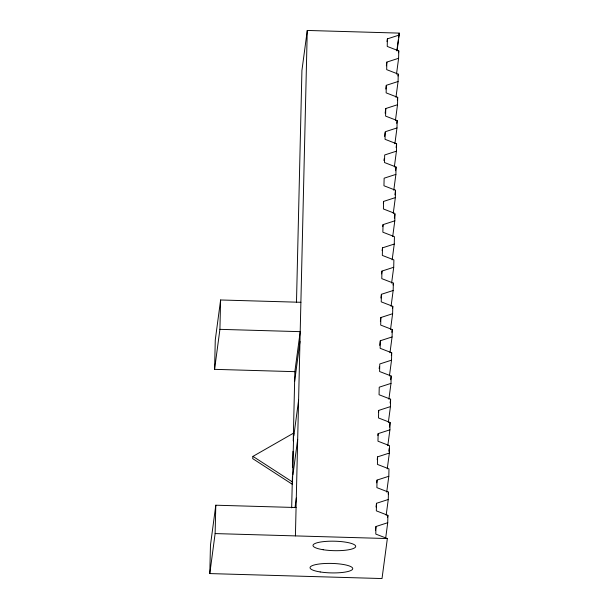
<?xml version="1.0" encoding="UTF-8"?>
<svg xmlns="http://www.w3.org/2000/svg" width="609" height="609" viewBox="0 0 609 609"><rect width="100%" height="100%" fill="white"/><g stroke="black" fill="none" stroke-linecap="round" stroke-linejoin="round"><path stroke-width="0.91" d="M296.484 302.376L301.927 70.446L307.263 30.45L399.207 33.107L399.161 35.063L387.4 38.869L387.225 46.421L398.788 50.897L398.613 58.281L386.852 62.088L386.677 69.639L398.24 74.123L398.073 81.507L386.312 85.313L386.136 92.865L397.7 97.341L397.525 104.725L385.763 108.531L385.588 116.091L397.152 120.559L396.984 127.943L385.223 131.75L385.048 139.309L396.611 143.785L396.436 151.169L384.675 154.975L384.5 162.534L396.063 167.003L395.896 174.387L384.134 178.193L383.952 185.753L395.523 190.229L395.348 197.613L383.586 201.419L383.411 208.971L394.975 213.447L394.807 220.831L383.046 224.637L382.863 232.196L394.434 236.665L394.259 244.049L382.498 247.855L382.323 255.415L393.886 259.891L393.719 267.275L381.957 271.081L381.774 278.64L393.345 283.109L393.17 290.493L381.409 294.299L381.234 301.858L392.797 306.335L392.622 313.719L380.869 317.525L380.686 325.077L392.257 329.553L392.082 336.944L380.32 340.743L380.145 348.302L391.709 352.778L391.534 360.163L379.78 363.969L379.597 371.52L391.168 376.004L390.993 383.388L379.232 387.187L379.057 394.739L390.62 399.222L390.445 406.606L378.684 410.413L378.509 417.964L390.08 422.448L389.905 429.832L378.143 433.631L377.968 441.19L389.532 445.666L389.357 453.05L377.595 456.857L377.42 464.408L388.984 468.892L388.816 476.276L377.055 480.075L376.88 487.634L388.443 492.11L388.268 499.494L376.507 503.3L376.332 510.852L387.895 515.328L387.727 522.712L375.966 526.519L375.791 534.078L387.354 538.554L382.018 578.55L209.793 573.579L210.463 545.207L215.799 505.211L296.073 507.525M214.581 369.343L219.918 329.347L300.199 331.661L294.863 371.665L214.581 369.343L215.274 339.982L220.61 299.978L300.892 302.292M209.793 573.579L215.129 533.583L215.799 505.211M219.918 329.347L220.61 299.978M291.673 507.845L292.396 476.702M292.617 467.293L292.998 451.292M293.241 440.939L294.863 371.665M292.518 482.008L293.667 433.068L252.956 456.377L252.659 458.6L292.221 484.231L292.518 482.008L252.956 456.377M295.411 535.897L307.263 30.45M294.634 381.447L299.971 341.451M293.371 435.29L293.667 433.068M293.85 435.739L298.593 400.182M292.929 474.891L297.672 439.34M295.053 507.373L296.301 498.071M387.027 41.656L387.4 38.869M386.357 65.81L386.852 62.088M385.817 89.028L386.312 85.313M385.147 113.183L385.763 108.531M384.599 136.401L385.101 132.686M396.847 50.775L398.339 39.615M398.583 37.75L399.207 33.107M397.053 50.874L399.161 35.063M383.929 160.555L384.18 158.69M398.537 52.762L398.788 50.897M396.505 74.1L398.613 58.281M397.997 75.98L398.24 74.123M395.964 97.318L398.073 81.507M383.343 203.277L383.586 201.419M397.327 100.135L397.7 97.341M395.416 120.544L397.525 104.725M382.795 226.495L383.046 224.637M396.786 123.353L397.152 120.559M394.876 143.762L396.984 127.943M382.125 250.649L382.498 247.855M396.116 147.507L396.611 143.785M394.327 166.988L396.436 151.169M381.584 273.875L381.957 271.081M395.568 170.726L396.063 167.003M393.779 190.206L395.896 174.387M380.914 298.022L381.409 294.299M394.898 194.88L395.523 190.229M393.239 213.424L395.348 197.613M380.366 321.248L380.869 317.525M394.358 218.098L394.853 214.376M392.691 236.65L394.807 220.831M379.704 345.394L380.32 340.743M392.15 259.868L394.259 244.049M379.156 368.62L379.407 366.763M391.602 283.094L393.719 267.275M393.094 284.974L393.345 283.109M391.062 306.312L393.17 290.493M378.44 412.27L378.684 410.413M392.554 308.192L392.797 306.335M390.514 329.53L392.622 313.719M377.892 435.488L378.143 433.631M391.884 332.347L392.257 329.553M389.973 352.756L392.082 336.944M377.222 459.643L377.595 456.857M391.336 355.572L391.709 352.778M389.425 375.974L391.534 360.163M376.682 482.868L377.055 480.075M390.666 379.727L391.168 376.004M388.885 399.2L390.993 383.388M376.012 507.023L376.507 503.3M390.125 402.945L390.62 399.222M388.336 422.418L390.445 406.606M375.471 530.241L375.966 526.519M389.456 427.099L390.08 422.448M387.796 445.643L389.905 429.832M388.786 451.246L389.159 448.452M387.248 468.861L389.357 453.05M386.707 492.087L388.816 476.276M388.192 493.968L388.443 492.11M386.159 515.305L388.268 499.494M387.651 517.193L387.895 515.328M385.741 537.602L387.727 522.712M215.129 533.583L387.354 538.554M320.189 571.95A21.338 4.735 1.3 0 0 352.725 568.783A21.338 4.735 1.3 0 0 321.286 563.767A21.338 4.735 1.3 0 0 320.189 571.95M323.158 549.729A21.338 4.735 1.3 0 0 355.686 546.562A21.338 4.735 1.3 0 0 324.247 541.546A21.338 4.735 1.3 0 0 323.158 549.729"/></g></svg>
